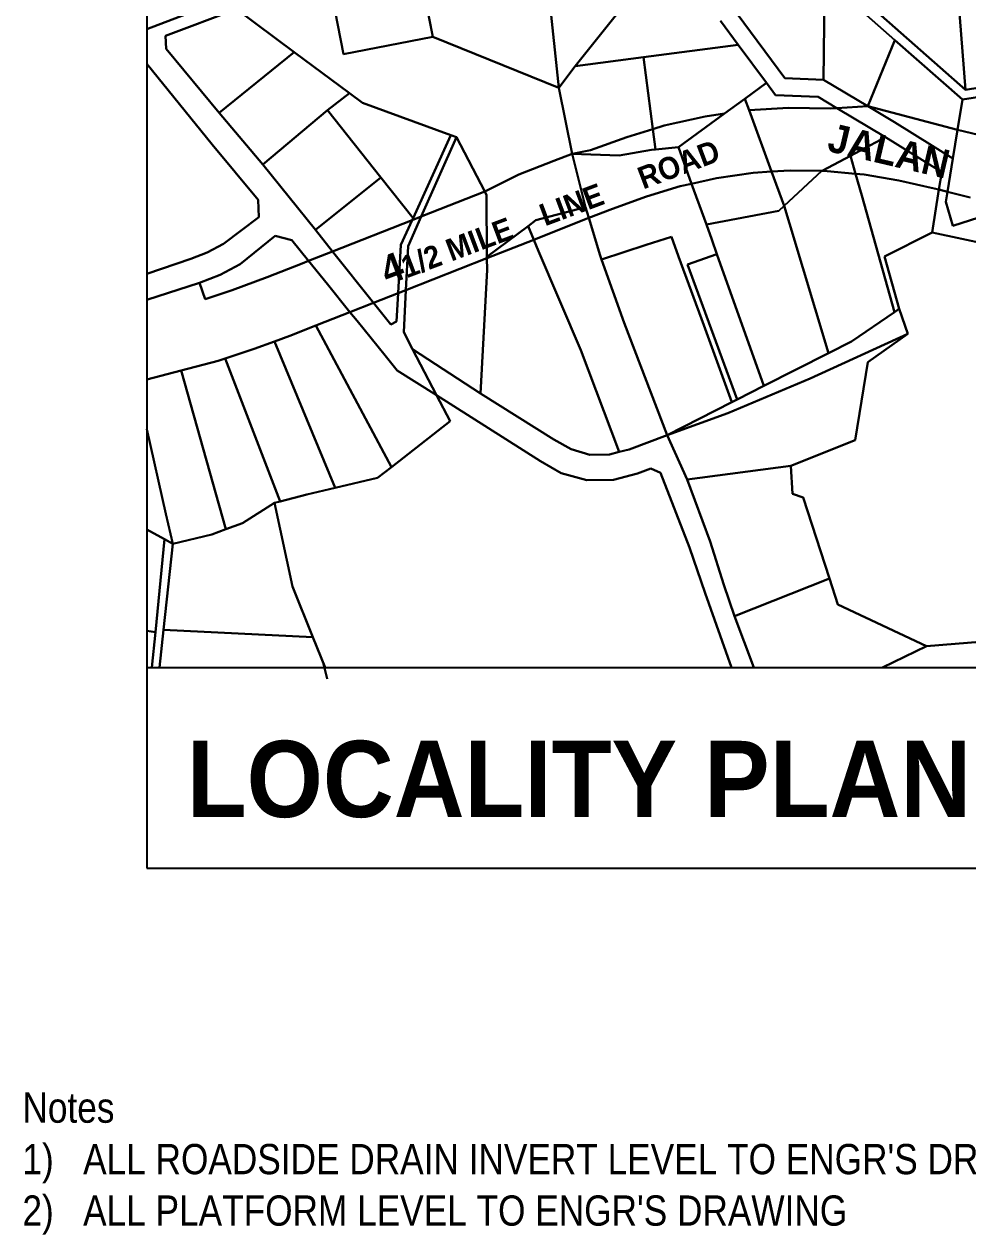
# Model space of a CAD drawing. Header units: inches. Extents: x 3562 to 70198, y -55726 to -1193.
# Drawn here: x 55220 to 62744, y -19645 to -9989 of the extents above; entities that cross this region are included whole.
import ezdxf

# ---------------------------------------------------------------- set-up
doc = ezdxf.new("R2010")
doc.units = ezdxf.units.IN
doc.header["$MEASUREMENT"] = 0
doc.layers.add('Locality Plan', color=7, linetype='Continuous')
doc.layers.add('Notes', color=7, linetype='Continuous')

# ---------------------------------------------------------------- blocks, each defined once
blk = doc.blocks.new('PD_912705')
at = {"layer": 'Locality Plan', "color": 7}
for p, q in [((59369.6, -9423.4), (59482.3, -10494.8)), ((59482.3, -10494.8), (59369.6, -9423.4)), ((58477.3, -10088.2), (58367.9, -9525.6)), ((58367.9, -9525.6), (58477.3, -10088.2)), ((62658.8, -9635.8), (62725.9, -10511.4)), ((62725.9, -10511.4), (62658.8, -9635.8)), ((57656.9, -9664.4), (57766.2, -10226.4)), ((57766.2, -10226.4), (57656.9, -9664.4)), ((59613.6, -10322.9), (60105.6, -9704.5)), ((60105.6, -9704.5), (59613.6, -10322.9)), ((61594.7, -10431), (61601.7, -9698.5)), ((61601.7, -9698.5), (61594.7, -10431)), ((56845, -9779.4), (56197.6, -10027.2)), ((56197.6, -10027.2), (56845, -9779.4)), ((56912.1, -9868.3), (56345.4, -10080.3)), ((56345.4, -10080.3), (56912.1, -9868.3)), ((56912.1, -9868.3), (57371.8, -10210.4)), ((57371.8, -10210.4), (56912.1, -9868.3)), ((60905.2, -9906), (61285.2, -10418.6)), ((61285.2, -10418.6), (60905.2, -9906)), ((61937.8, -9917.7), (62162.1, -10115.1)), ((62162.1, -10115.1), (61937.8, -9917.7)), ((62725.9, -10511.4), (62007.5, -9879.1)), ((62007.5, -9879.1), (62725.9, -10511.4)), ((60912.3, -10151.8), (60771.2, -9960.3)), ((60771.2, -9960.3), (60912.3, -10151.8)), ((56345.4, -10080.3), (56351.9, -10185.6)), ((56351.9, -10185.6), (56345.4, -10080.3)), ((57766.2, -10226.4), (58477.3, -10088.2)), ((58477.3, -10088.2), (57766.2, -10226.4)), ((59482.3, -10494.8), (58477.3, -10088.2)), ((58477.3, -10088.2), (59482.3, -10494.8)), ((61948.2, -10643.5), (62162.1, -10115.1)), ((62162.1, -10115.1), (61948.2, -10643.5)), ((62162.1, -10115.1), (62701.9, -10590)), ((62701.9, -10590), (62162.1, -10115.1)), ((56351.9, -10185.6), (56775.3, -10696.6)), ((56775.3, -10696.6), (56351.9, -10185.6)), ((56775.3, -10696.6), (57371.8, -10210.4)), ((57371.8, -10210.4), (56775.3, -10696.6)), ((57371.8, -10210.4), (57813.2, -10539)), ((57813.2, -10539), (57371.8, -10210.4)), ((60157.7, -10251.2), (60912.3, -10151.8)), ((60912.3, -10151.8), (60157.7, -10251.2)), ((61139.1, -10457.3), (60912.3, -10151.8)), ((60912.3, -10151.8), (61139.1, -10457.3)), ((56197.6, -10304.2), (56718.5, -10949.1)), ((56718.5, -10949.1), (56197.6, -10304.2)), ((59482.3, -10494.8), (59613.6, -10322.9)), ((59613.6, -10322.9), (59482.3, -10494.8)), ((60157.7, -10251.2), (59613.6, -10322.9)), ((59613.6, -10322.9), (60157.7, -10251.2)), ((60232.4, -10825.2), (60157.7, -10251.2)), ((60157.7, -10251.2), (60232.4, -10825.2)), ((61285.2, -10418.6), (61594.7, -10431)), ((61594.7, -10431), (61285.2, -10418.6)), ((63252.1, -10428.9), (62725.9, -10511.4)), ((62725.9, -10511.4), (63252.1, -10428.9)), ((59590.6, -11022.3), (59482.3, -10494.8)), ((59482.3, -10494.8), (59590.6, -11022.3)), ((60966.6, -10583.3), (61139.1, -10457.3)), ((61139.1, -10457.3), (60966.6, -10583.3)), ((61211.8, -10555.3), (61139.1, -10457.3)), ((61139.1, -10457.3), (61211.8, -10555.3)), ((61948.2, -10643.5), (61594.7, -10431)), ((61594.7, -10431), (61948.2, -10643.5)), ((57637.4, -10675.1), (57813.2, -10539)), ((57813.2, -10539), (57637.4, -10675.1)), ((57813.2, -10539), (57916.7, -10616.1)), ((57916.7, -10616.1), (57813.2, -10539)), ((57916.7, -10616.1), (58622.7, -10872.6)), ((58622.7, -10872.6), (57916.7, -10616.1)), ((60805.1, -10701.1), (60966.6, -10583.3)), ((60966.6, -10583.3), (60805.1, -10701.1)), ((61000.1, -10674.5), (60966.6, -10583.3)), ((60966.6, -10583.3), (61000.1, -10674.5)), ((61552.3, -10568.8), (61211.8, -10555.3)), ((61211.8, -10555.3), (61552.3, -10568.8)), ((61699.6, -10657.4), (61552.3, -10568.8)), ((61552.3, -10568.8), (61699.6, -10657.4)), ((62662.8, -10830.9), (62701.9, -10590)), ((62701.9, -10590), (62662.8, -10830.9)), ((62701.9, -10590), (62958.8, -10549.8)), ((62958.8, -10549.8), (62701.9, -10590)), ((56775.3, -10696.6), (57122, -11108.3)), ((57122, -11108.3), (56775.3, -10696.6)), ((57122, -11108.3), (57637.4, -10675.1)), ((57637.4, -10675.1), (57122, -11108.3)), ((57637.4, -10675.1), (58064, -11212.5)), ((58064, -11212.5), (57637.4, -10675.1)), ((60805.1, -10701.1), (60436.3, -10970.3)), ((60436.3, -10970.3), (60805.1, -10701.1)), ((60649.4, -10723.5), (60805.1, -10701.1)), ((60805.1, -10701.1), (60649.4, -10723.5)), ((61000.1, -10674.5), (61315.4, -10654.6)), ((61315.4, -10654.6), (61000.1, -10674.5)), ((61180.1, -11164.1), (61000.1, -10674.5)), ((61000.1, -10674.5), (61180.1, -11164.1)), ((61315.4, -10654.6), (61650.4, -10660.1)), ((61650.4, -10660.1), (61315.4, -10654.6)), ((61650.4, -10660.1), (61699.6, -10657.4)), ((61699.6, -10657.4), (61650.4, -10660.1)), ((61699.6, -10657.4), (61948.2, -10643.5)), ((61948.2, -10643.5), (61699.6, -10657.4)), ((62087.4, -10890.6), (61699.6, -10657.4)), ((61699.6, -10657.4), (62087.4, -10890.6)), ((61948.2, -10643.5), (62160.4, -10771.1)), ((61948.2, -10643.5), (62662.8, -10830.9)), ((62160.4, -10771.1), (61948.2, -10643.5)), ((62662.8, -10830.9), (61948.2, -10643.5)), ((60232.4, -10825.2), (60323.3, -10797.4)), ((60323.3, -10797.4), (60232.4, -10825.2)), ((60323.3, -10797.4), (60649.4, -10723.5)), ((60649.4, -10723.5), (60323.3, -10797.4)), ((62160.4, -10771.1), (62625.6, -11060.3)), ((62625.6, -11060.3), (62160.4, -10771.1)), ((58320.8, -11534.9), (58622.7, -10872.6)), ((58622.7, -10872.6), (58320.8, -11534.9)), ((58666, -10888.3), (58385.8, -11523.6)), ((58385.8, -11523.6), (58666, -10888.3)), ((58622.7, -10872.6), (58666, -10888.3)), ((58666, -10888.3), (58622.7, -10872.6)), ((58666, -10888.3), (58892.4, -11324)), ((58892.4, -11324), (58666, -10888.3)), ((59735.4, -10992.9), (60024.6, -10888.6)), ((60024.6, -10888.6), (59735.4, -10992.9)), ((60024.6, -10888.6), (60232.4, -10825.2)), ((60232.4, -10825.2), (60024.6, -10888.6)), ((60253.4, -10987.2), (60232.4, -10825.2)), ((60232.4, -10825.2), (60253.4, -10987.2)), ((61808.5, -11038), (62087.4, -10890.6)), ((62087.4, -10890.6), (61808.5, -11038)), ((62087.4, -10890.6), (62536.9, -11170)), ((62536.9, -11170), (62087.4, -10890.6)), ((62625.6, -11060.3), (62662.8, -10830.9)), ((62662.8, -10830.9), (62625.6, -11060.3)), ((62662.8, -10830.9), (62884.9, -10884.7)), ((62884.9, -10884.7), (62662.8, -10830.9)), ((56718.5, -10949.1), (57084.2, -11390.5)), ((57084.2, -11390.5), (56718.5, -10949.1)), ((59590.6, -11022.3), (59735.4, -10992.9)), ((59735.4, -10992.9), (59590.6, -11022.3)), ((59965.1, -11036.3), (60223, -10990)), ((60223, -10990), (59965.1, -11036.3)), ((60223, -10990), (60253.4, -10987.2)), ((60253.4, -10987.2), (60223, -10990)), ((60436.3, -10970.3), (60253.4, -10987.2)), ((60253.4, -10987.2), (60436.3, -10970.3)), ((60541.6, -11260.7), (60436.3, -10970.3)), ((60436.3, -10970.3), (60541.6, -11260.7)), ((59163, -11187.1), (59442.1, -11077.1)), ((59442.1, -11077.1), (59163, -11187.1)), ((59442.1, -11077.1), (59590.6, -11022.3)), ((59590.6, -11022.3), (59442.1, -11077.1)), ((59590.6, -11022.3), (59697, -11448.2)), ((59590.6, -11022.3), (59965.1, -11036.3)), ((59697, -11448.2), (59590.6, -11022.3)), ((59965.1, -11036.3), (59590.6, -11022.3)), ((61582.6, -11157.3), (61808.5, -11038)), ((61808.5, -11038), (61582.6, -11157.3)), ((61849.3, -11181.4), (61808.5, -11038)), ((61808.5, -11038), (61849.3, -11181.4)), ((62582.6, -11324.8), (62625.6, -11060.3)), ((62625.6, -11060.3), (62582.6, -11324.8)), ((57541.6, -11629.5), (57122, -11108.3)), ((57122, -11108.3), (57541.6, -11629.5)), ((58892.4, -11324), (59163, -11187.1)), ((59163, -11187.1), (58892.4, -11324)), ((60740.4, -11215.5), (61032.5, -11173.4)), ((61032.5, -11173.4), (60740.4, -11215.5)), ((61032.5, -11173.4), (61180.1, -11164.1)), ((61180.1, -11164.1), (61032.5, -11173.4)), ((61180.1, -11164.1), (61327.1, -11154.7)), ((61327.1, -11154.7), (61180.1, -11164.1)), ((61280.7, -11437.8), (61180.1, -11164.1)), ((61180.1, -11164.1), (61280.7, -11437.8)), ((61280.7, -11437.8), (61581, -11158.8)), ((61581, -11158.8), (61280.7, -11437.8)), ((61327.1, -11154.7), (61581, -11158.8)), ((61581, -11158.8), (61327.1, -11154.7)), ((61581, -11158.8), (61582.6, -11157.3)), ((61582.6, -11157.3), (61581, -11158.8)), ((61581, -11158.8), (61622.3, -11159.5)), ((61622.3, -11159.5), (61581, -11158.8)), ((61622.3, -11159.5), (61849.3, -11181.4)), ((61849.3, -11181.4), (61622.3, -11159.5)), ((61917, -11188), (61849.3, -11181.4)), ((61849.3, -11181.4), (61899.1, -11356.1)), ((61899.1, -11356.1), (61849.3, -11181.4)), ((61849.3, -11181.4), (61917, -11188)), ((62194.4, -11235.4), (61917, -11188)), ((61917, -11188), (62194.4, -11235.4)), ((62536.9, -11170), (62514.6, -11307.8)), ((62514.6, -11307.8), (62536.9, -11170)), ((57541.6, -11629.5), (58064, -11212.5)), ((58064, -11212.5), (57541.6, -11629.5)), ((58064, -11212.5), (58320.8, -11534.9)), ((58320.8, -11534.9), (58064, -11212.5)), ((60182.5, -11363.2), (60451.7, -11281)), ((60451.7, -11281), (60182.5, -11363.2)), ((60451.7, -11281), (60541.6, -11260.7)), ((60541.6, -11260.7), (60451.7, -11281)), ((60541.6, -11260.7), (60740.4, -11215.5)), ((60740.4, -11215.5), (60541.6, -11260.7)), ((60659.8, -11586.7), (60541.6, -11260.7)), ((60541.6, -11260.7), (60659.8, -11586.7)), ((62476.2, -11298.2), (62194.4, -11235.4)), ((62194.4, -11235.4), (62476.2, -11298.2)), ((62514.6, -11307.8), (62476.2, -11298.2)), ((62476.2, -11298.2), (62514.6, -11307.8)), ((57084.2, -11390.5), (57089.4, -11527.1)), ((57089.4, -11527.1), (57084.2, -11390.5)), ((58385.8, -11523.6), (58892.4, -11324)), ((58892.4, -11324), (58385.8, -11523.6)), ((58892.4, -11324), (58907.4, -11352.9)), ((58907.4, -11352.9), (58892.4, -11324)), ((58907.4, -11352.9), (58910, -11843.3)), ((58910, -11843.3), (58907.4, -11352.9)), ((59910.9, -11461.1), (60182.5, -11363.2)), ((60182.5, -11363.2), (59910.9, -11461.1)), ((61899.1, -11356.1), (62159.4, -12284.9)), ((62159.4, -12284.9), (61899.1, -11356.1)), ((62514.6, -11307.8), (62459.1, -11649.7)), ((62459.1, -11649.7), (62514.6, -11307.8)), ((62582.6, -11324.8), (62514.6, -11307.8)), ((62514.6, -11307.8), (62582.6, -11324.8)), ((62569.5, -11405.8), (62582.6, -11324.8)), ((62582.6, -11324.8), (62569.5, -11405.8)), ((62582.6, -11324.8), (62763, -11369.7)), ((62763, -11369.7), (62582.6, -11324.8)), ((59299.2, -11552.3), (59697, -11448.2)), ((59697, -11448.2), (59299.2, -11552.3)), ((59697, -11448.2), (59722.8, -11534.3)), ((59722.8, -11534.3), (59697, -11448.2)), ((59722.8, -11534.3), (59910.9, -11461.1)), ((59910.9, -11461.1), (59722.8, -11534.3)), ((60659.8, -11586.7), (61238.6, -11476.9)), ((61238.6, -11476.9), (60659.8, -11586.7)), ((61238.6, -11476.9), (61280.7, -11437.8)), ((61280.7, -11437.8), (61238.6, -11476.9)), ((61322.8, -11577.8), (61280.7, -11437.8)), ((61280.7, -11437.8), (61322.8, -11577.8)), ((62624.6, -11597.9), (62569.5, -11405.8)), ((62569.5, -11405.8), (62624.6, -11597.9)), ((62966.5, -11486.8), (62624.6, -11597.9)), ((62624.6, -11597.9), (62966.5, -11486.8)), ((57089.4, -11527.1), (56809.6, -11739.3)), ((56809.6, -11739.3), (57089.4, -11527.1)), ((58312.9, -11552.3), (57679.3, -11801.8)), ((57679.3, -11801.8), (58312.9, -11552.3)), ((58312.9, -11552.3), (58223.8, -11747.8)), ((58223.8, -11747.8), (58312.9, -11552.3)), ((58385.8, -11523.6), (58281.8, -11759.4)), ((58281.8, -11759.4), (58385.8, -11523.6)), ((58312.9, -11552.3), (58385.8, -11523.6)), ((58385.8, -11523.6), (58312.9, -11552.3)), ((58320.8, -11534.9), (58312.9, -11552.3)), ((58312.9, -11552.3), (58320.8, -11534.9)), ((59237.6, -11598.7), (59299.2, -11552.3)), ((59299.2, -11552.3), (59237.6, -11598.7)), ((59282.9, -11707.3), (59635.4, -11568.3)), ((59635.4, -11568.3), (59282.9, -11707.3)), ((59635.4, -11568.3), (59722.8, -11534.3)), ((59722.8, -11534.3), (59635.4, -11568.3)), ((59722.8, -11534.3), (59812.3, -11833.4)), ((59812.3, -11833.4), (59722.8, -11534.3)), ((60702.2, -11706.6), (60659.8, -11586.7)), ((60659.8, -11586.7), (60702.2, -11706.6)), ((61633.1, -12611.9), (61322.8, -11577.8)), ((61322.8, -11577.8), (61633.1, -12611.9)), ((56941.3, -11903.4), (57219.9, -11676.3)), ((57219.9, -11676.3), (56941.3, -11903.4)), ((57219.9, -11676.3), (57353.8, -11712.4)), ((57353.8, -11712.4), (57219.9, -11676.3)), ((57679.3, -11801.8), (57541.6, -11629.5)), ((57541.6, -11629.5), (57679.3, -11801.8)), ((58910, -11843.3), (59237.6, -11598.7)), ((59237.6, -11598.7), (58910, -11843.3)), ((59237.6, -11598.7), (59282.9, -11707.3)), ((59282.9, -11707.3), (59237.6, -11598.7)), ((62080.4, -11842.8), (62459.1, -11649.7)), ((62459.1, -11649.7), (62080.4, -11842.8)), ((62459.1, -11649.7), (63007, -11766.7)), ((63007, -11766.7), (62459.1, -11649.7)), ((56809.6, -11739.3), (56678.2, -11809.5)), ((56678.2, -11809.5), (56809.6, -11739.3)), ((57353.8, -11712.4), (57487.5, -11877.3)), ((57487.5, -11877.3), (57353.8, -11712.4)), ((58223.8, -11747.8), (58201.5, -12133.5)), ((58201.5, -12133.5), (58223.8, -11747.8)), ((58281.8, -11759.4), (58263.8, -12109)), ((58263.8, -12109), (58281.8, -11759.4)), ((58910.1, -11854.5), (59282.9, -11707.3)), ((59282.9, -11707.3), (58910.1, -11854.5)), ((59282.9, -11707.3), (59320.6, -11797.7)), ((59320.6, -11797.7), (59282.9, -11707.3)), ((59823.4, -11864.5), (60178.8, -11749.6)), ((60178.8, -11749.6), (59823.4, -11864.5)), ((60178.8, -11749.6), (60381.2, -11685.2)), ((60381.2, -11685.2), (60178.8, -11749.6)), ((60381.2, -11685.2), (60438.6, -11842.2)), ((60438.6, -11842.2), (60381.2, -11685.2)), ((60743.3, -11821.9), (60702.2, -11706.6)), ((60702.2, -11706.6), (60743.3, -11821.9)), ((56548.4, -11861.2), (56197.6, -11980.7)), ((56197.6, -11980.7), (56548.4, -11861.2)), ((56678.2, -11809.5), (56548.4, -11861.2)), ((56548.4, -11861.2), (56678.2, -11809.5)), ((57487.5, -11877.3), (57435.9, -11897.7)), ((57435.9, -11897.7), (57487.5, -11877.3)), ((57487.5, -11877.3), (57679.3, -11801.8)), ((57679.3, -11801.8), (57487.5, -11877.3)), ((57637.4, -12062.4), (57487.5, -11877.3)), ((57487.5, -11877.3), (57637.4, -12062.4)), ((57679.3, -11801.8), (58005.9, -12210.6)), ((58005.9, -12210.6), (57679.3, -11801.8)), ((58263.8, -12109), (58910.1, -11854.5)), ((58910.1, -11854.5), (58263.8, -12109)), ((58910.1, -11854.5), (58910, -11843.3)), ((58910, -11843.3), (58910.1, -11854.5)), ((58910.9, -11946.6), (58910.1, -11854.5)), ((58910.1, -11854.5), (58910.9, -11946.6)), ((59320.6, -11797.7), (59658.8, -12588.8)), ((59658.8, -12588.8), (59320.6, -11797.7)), ((59812.3, -11833.4), (59823.4, -11864.5)), ((59823.4, -11864.5), (59812.3, -11833.4)), ((59823.4, -11864.5), (60004.6, -12371.6)), ((60004.6, -12371.6), (59823.4, -11864.5)), ((60438.6, -11842.2), (60638.3, -12388.1)), ((60638.3, -12388.1), (60438.6, -11842.2)), ((60510.5, -11906.6), (60743.3, -11821.9)), ((60743.3, -11821.9), (60510.5, -11906.6)), ((61118.3, -12874.2), (60743.3, -11821.9)), ((60743.3, -11821.9), (61118.3, -12874.2)), ((62196.9, -12259.3), (62080.4, -11842.8)), ((62080.4, -11842.8), (62196.9, -12259.3)), ((56781, -11986.7), (56941.3, -11903.4)), ((56941.3, -11903.4), (56781, -11986.7)), ((57435.9, -11897.7), (57158.1, -12006.2)), ((57158.1, -12006.2), (57435.9, -11897.7)), ((58859.5, -12935.4), (58910.9, -11946.6)), ((58910.9, -11946.6), (58859.5, -12935.4)), ((60904.6, -12983), (60510.5, -11906.6)), ((60510.5, -11906.6), (60904.6, -12983)), ((56197.6, -12188), (56616.4, -12050.7)), ((56616.4, -12050.7), (56197.6, -12188)), ((56616.4, -12050.7), (56781, -11986.7)), ((56781, -11986.7), (56616.4, -12050.7)), ((56661.3, -12182.7), (56616.4, -12050.7)), ((56616.4, -12050.7), (56661.3, -12182.7)), ((57158.1, -12006.2), (56878.6, -12110)), ((56878.6, -12110), (57158.1, -12006.2)), ((57817.4, -12284.7), (57637.4, -12062.4)), ((57637.4, -12062.4), (57817.4, -12284.7)), ((56878.6, -12110), (56661.3, -12182.7)), ((56661.3, -12182.7), (56878.6, -12110)), ((58005.9, -12210.6), (58201.5, -12133.5)), ((58201.5, -12133.5), (58005.9, -12210.6)), ((58201.5, -12133.5), (58188.5, -12359.9)), ((58188.5, -12359.9), (58201.5, -12133.5)), ((58201.5, -12133.5), (58263.8, -12109)), ((58263.8, -12109), (58201.5, -12133.5)), ((58246.5, -12444.1), (58263.8, -12109)), ((58263.8, -12109), (58246.5, -12444.1)), ((58005.9, -12210.6), (57817.4, -12284.7)), ((57817.4, -12284.7), (58005.9, -12210.6)), ((58143.7, -12383.1), (58005.9, -12210.6)), ((58005.9, -12210.6), (58143.7, -12383.1)), ((62159.4, -12284.9), (62196.9, -12259.3)), ((62196.9, -12259.3), (62159.4, -12284.9)), ((62196.9, -12259.3), (62265.5, -12459.6)), ((62265.5, -12459.6), (62196.9, -12259.3)), ((57618.5, -12363.1), (57817.4, -12284.7)), ((57817.4, -12284.7), (57618.5, -12363.1)), ((57874.6, -12355.6), (57817.4, -12284.7)), ((57817.4, -12284.7), (57874.6, -12355.6)), ((58098.2, -12631.8), (57874.6, -12355.6)), ((57874.6, -12355.6), (58098.2, -12631.8)), ((58188.5, -12359.9), (58143.7, -12383.1)), ((58143.7, -12383.1), (58188.5, -12359.9)), ((61816, -12518.7), (62159.4, -12284.9)), ((62159.4, -12284.9), (61816, -12518.7)), ((57336.8, -12473.1), (57544, -12392.2)), ((57544, -12392.2), (57336.8, -12473.1)), ((57544, -12392.2), (57618.5, -12363.1)), ((57618.5, -12363.1), (57544, -12392.2)), ((57544, -12392.2), (58147.4, -13520.8)), ((58147.4, -13520.8), (57544, -12392.2)), ((58316.1, -12579.6), (58246.5, -12444.1)), ((58246.5, -12444.1), (58316.1, -12579.6)), ((60004.6, -12371.6), (60346.7, -13267)), ((60346.7, -13267), (60004.6, -12371.6)), ((60638.3, -12388.1), (60863.5, -13004)), ((60863.5, -13004), (60638.3, -12388.1)), ((57053.3, -12578.5), (57214.9, -12518.4)), ((57214.9, -12518.4), (57053.3, -12578.5)), ((57214.9, -12518.4), (57336.8, -12473.1)), ((57336.8, -12473.1), (57214.9, -12518.4)), ((57214.9, -12518.4), (57699.4, -13687.3)), ((57699.4, -13687.3), (57214.9, -12518.4)), ((62265.5, -12459.6), (61488.3, -12815.9)), ((61488.3, -12815.9), (62265.5, -12459.6)), ((61633.1, -12611.9), (61816, -12518.7)), ((61816, -12518.7), (61633.1, -12611.9)), ((61947.8, -12684.5), (62265.5, -12459.6)), ((62265.5, -12459.6), (61947.8, -12684.5)), ((56822, -12655.7), (57053.3, -12578.5)), ((57053.3, -12578.5), (56822, -12655.7)), ((58194.4, -12750.6), (58098.2, -12631.8)), ((58098.2, -12631.8), (58194.4, -12750.6)), ((58859.5, -12935.4), (58316.1, -12579.6)), ((58316.1, -12579.6), (58508.1, -12948.8)), ((58316.1, -12579.6), (58859.5, -12935.4)), ((58508.1, -12948.8), (58316.1, -12579.6)), ((59658.8, -12588.8), (59964.2, -13399.3)), ((59964.2, -13399.3), (59658.8, -12588.8)), ((61118.3, -12874.2), (61633.1, -12611.9)), ((61633.1, -12611.9), (61118.3, -12874.2)), ((56471, -12751.2), (56766.4, -12674.3)), ((56766.4, -12674.3), (56471, -12751.2)), ((56766.4, -12674.3), (56822, -12655.7)), ((56822, -12655.7), (56766.4, -12674.3)), ((56822, -12655.7), (57260.4, -13796)), ((57260.4, -13796), (56822, -12655.7)), ((61846.3, -13307.7), (61947.8, -12684.5)), ((61947.8, -12684.5), (61846.3, -13307.7)), ((56197.6, -12822.4), (56471, -12751.2)), ((56471, -12751.2), (56197.6, -12822.4)), ((56471, -12751.2), (56774.4, -13828)), ((56774.4, -13828), (56471, -12751.2)), ((58508.1, -12948.8), (58194.4, -12750.6)), ((58194.4, -12750.6), (58508.1, -12948.8)), ((61488.3, -12815.9), (60830.4, -13090.5)), ((60830.4, -13090.5), (61488.3, -12815.9)), ((59442, -13300), (58859.5, -12935.4)), ((58859.5, -12935.4), (59442, -13300)), ((60904.6, -12983), (61118.3, -12874.2)), ((61118.3, -12874.2), (60904.6, -12983)), ((58615.2, -13153.8), (58508.1, -12948.8)), ((58508.1, -12948.8), (59337.3, -13472.9)), ((58508.1, -12948.8), (58615.2, -13153.8)), ((59337.3, -13472.9), (58508.1, -12948.8)), ((60346.7, -13267), (60863.5, -13004)), ((60863.5, -13004), (60346.7, -13267)), ((60863.5, -13004), (60904.6, -12983)), ((60904.6, -12983), (60863.5, -13004)), ((60830.4, -13090.5), (60346.7, -13267)), ((60346.7, -13267), (60830.4, -13090.5)), ((56197.6, -13218.5), (56349.8, -13893.8)), ((56349.8, -13893.8), (56197.6, -13218.5)), ((58147.4, -13520.8), (58615.2, -13153.8)), ((58615.2, -13153.8), (58147.4, -13520.8)), ((59581.9, -13378.2), (59442, -13300)), ((59442, -13300), (59581.9, -13378.2)), ((60346.7, -13267), (60043.8, -13380.4)), ((60043.8, -13380.4), (60346.7, -13267)), ((60507, -13621.4), (60346.7, -13267)), ((60346.7, -13267), (60507, -13621.4)), ((61332.7, -13510.1), (61846.3, -13307.7)), ((61846.3, -13307.7), (61332.7, -13510.1)), ((59731.4, -13424), (59581.9, -13378.2)), ((59581.9, -13378.2), (59731.4, -13424)), ((59887.5, -13420.8), (59731.4, -13424)), ((59731.4, -13424), (59887.5, -13420.8)), ((59964.2, -13399.3), (59887.5, -13420.8)), ((59887.5, -13420.8), (59964.2, -13399.3)), ((60043.8, -13380.4), (59964.2, -13399.3)), ((59964.2, -13399.3), (60043.8, -13380.4)), ((59337.3, -13472.9), (59501.4, -13571.1)), ((59501.4, -13571.1), (59337.3, -13472.9)), ((60507, -13621.4), (61332.7, -13510.1)), ((61332.7, -13510.1), (60507, -13621.4)), ((61345.9, -13735.7), (61332.7, -13510.1)), ((61332.7, -13510.1), (61345.9, -13735.7)), ((57699.4, -13687.3), (58038.2, -13606.5)), ((58038.2, -13606.5), (57699.4, -13687.3)), ((58038.2, -13606.5), (58147.4, -13520.8)), ((58147.4, -13520.8), (58038.2, -13606.5)), ((59501.4, -13571.1), (59707.5, -13626)), ((59707.5, -13626), (59501.4, -13571.1)), ((59919.6, -13623.8), (60111.2, -13572.3)), ((60111.2, -13572.3), (59919.6, -13623.8)), ((60111.2, -13572.3), (60215.9, -13533.1)), ((60215.9, -13533.1), (60111.2, -13572.3)), ((60215.9, -13533.1), (60294.4, -13567.1)), ((60294.4, -13567.1), (60215.9, -13533.1)), ((60294.4, -13567.1), (60524, -14162.7)), ((60524, -14162.7), (60294.4, -13567.1)), ((57474.4, -13741), (57699.4, -13687.3)), ((57699.4, -13687.3), (57474.4, -13741)), ((59707.5, -13626), (59919.6, -13623.8)), ((59919.6, -13623.8), (59707.5, -13626)), ((60689.4, -14115.5), (60507, -13621.4)), ((60507, -13621.4), (60689.4, -14115.5)), ((56959.2, -13969.3), (57215.4, -13807.5)), ((57215.4, -13807.5), (56959.2, -13969.3)), ((57215.4, -13807.5), (57260.4, -13796)), ((57260.4, -13796), (57215.4, -13807.5)), ((57358.9, -14475), (57215.4, -13807.5)), ((57215.4, -13807.5), (57358.9, -14475)), ((57260.4, -13796), (57474.4, -13741)), ((57474.4, -13741), (57260.4, -13796)), ((61431.6, -13764.6), (61345.9, -13735.7)), ((61345.9, -13735.7), (61431.6, -13764.6)), ((61641.2, -14408.8), (61431.6, -13764.6)), ((61431.6, -13764.6), (61641.2, -14408.8)), ((56349.8, -13893.8), (56404, -14134.2)), ((56404, -14134.2), (56349.8, -13893.8)), ((56774.4, -13828), (56827.8, -14017.7)), ((56827.8, -14017.7), (56774.4, -13828)), ((56827.8, -14017.7), (56959.2, -13969.3)), ((56959.2, -13969.3), (56827.8, -14017.7)), ((56337.1, -14096.8), (56197.6, -14018.7)), ((56197.6, -14018.7), (56337.1, -14096.8)), ((56337.4, -14096.9), (56267.2, -14838.7)), ((56267.2, -14838.7), (56337.4, -14096.9)), ((56404, -14134.2), (56337.4, -14096.9)), ((56337.4, -14096.9), (56404, -14134.2)), ((56404, -14134.2), (56716, -14058.8)), ((56716, -14058.8), (56404, -14134.2)), ((56716, -14058.8), (56827.8, -14017.7)), ((56827.8, -14017.7), (56716, -14058.8)), ((56330, -14819.1), (56404, -14134.2)), ((56404, -14134.2), (56330, -14819.1)), ((60524, -14162.7), (60649.7, -14526.3)), ((60649.7, -14526.3), (60524, -14162.7)), ((60799.6, -14460.1), (60689.4, -14115.5)), ((60689.4, -14115.5), (60799.6, -14460.1)), ((57522, -14877.4), (57358.9, -14475)), ((57358.9, -14475), (57522, -14877.4)), ((60883.4, -14709.8), (60799.6, -14460.1)), ((60799.6, -14460.1), (60883.4, -14709.8)), ((60883.4, -14709.8), (61641.2, -14408.8)), ((61641.2, -14408.8), (60883.4, -14709.8)), ((61709.4, -14618.6), (61641.2, -14408.8)), ((61641.2, -14408.8), (61709.4, -14618.6)), ((60649.7, -14526.3), (60860.9, -15120)), ((60860.9, -15120), (60649.7, -14526.3)), ((62416, -14950.3), (61709.4, -14618.6)), ((61709.4, -14618.6), (62416, -14950.3)), ((61038.1, -15120), (60883.4, -14709.8)), ((60883.4, -14709.8), (61038.1, -15120)), ((56197.6, -14828.8), (56267.2, -14838.7)), ((56267.2, -14838.7), (56197.6, -14828.8)), ((56267.2, -14838.7), (56236.5, -15120)), ((56236.5, -15120), (56267.2, -14838.7)), ((56297.4, -15120), (56330, -14819.1)), ((56330, -14819.1), (56297.4, -15120)), ((56330, -14819.1), (57522, -14877.4)), ((57522, -14877.4), (56330, -14819.1)), ((57522, -14877.4), (57620.3, -15120)), ((57620.3, -15120), (57522, -14877.4)), ((62063.8, -15120), (62416, -14950.3)), ((62416, -14950.3), (62063.8, -15120)), ((63009, -14900.1), (62416, -14950.3)), ((62416, -14950.3), (63009, -14900.1)), ((57603.9, -15079.6), (57636.3, -15209.2)), ((57636.3, -15209.2), (57603.9, -15079.6))]:
    blk.add_line(p, q, dxfattribs=at)
blk = doc.blocks.new('PD_912707')
at = {"layer": 'Locality Plan', "color": 7, "attachment_point": 1, "rotation": 20.58999}
for s, insert, char_height, width in [('\\pxsm0.83;\\fHelvetica|b1|i0|c0|p177.4913;\\W0.92; 1/2 MILE    LINE     ROAD', (58147.7, -11872.3), 177.491, 2963.333), ('\\pxsm0.83;\\fHelvetica|b1|i0|c0|p228.2031;\\W0.92;4', (58036, -11856.6), 228.203, 705.556)]:
    blk.add_mtext(s, dxfattribs=dict(at, insert=insert, char_height=char_height, width=width))

msp = doc.modelspace()

# ---------------------------------------------------------------- linework, layer by layer
at = {"layer": 'Locality Plan', "color": 7}
for p, q in [((56197.6, -1821.3), (56197.6, -16720)), ((56197.6, -15120), (70197.6, -15120)), ((56197.6, -16720), (70197.6, -16720))]:
    msp.add_line(p, q, dxfattribs=at)

# ---------------------------------------------------------------- block references
at = {"layer": 'Locality Plan'}
for name in ['PD_912705', 'PD_912707']:
    msp.add_blockref(name, (0, 0), dxfattribs=at)

# ---------------------------------------------------------------- texts
at = {"layer": 'Locality Plan', "color": 7, "insert": (61666.6, -10776), "char_height": 228.203, "width": 1058.333, "attachment_point": 1, "rotation": 346.80317}
msp.add_mtext('\\pxsm0.83;\\fHelvetica|b1|i0|c0|p228.2031;\\W0.92;JALAN', dxfattribs=at)
at = {"layer": 'Locality Plan', "color": 7, "insert": (56515.6, -15704.8), "char_height": 608.542, "width": 6773.333, "attachment_point": 1}
msp.add_mtext('\\pxsm0.83;\\fHelvetica|b1|i0|c0|p608.5417;\\W0.92;LOCALITY PLAN', dxfattribs=at)
at = {"layer": 'Notes', "color": 7, "insert": (55205.4, -18510.1), "char_height": 241.432, "width": 9595.556, "attachment_point": 1}
msp.add_mtext("\\pxsm1.02;\\fGeneva|b0|i0|c0|p241.4323;\\W0.87;Notes\\P1)   ALL ROADSIDE DRAIN INVERT LEVEL TO ENGR'S DRAWING\\P2)   ALL PLATFORM LEVEL TO ENGR'S DRAWING", dxfattribs=at)

doc.saveas('drawing.dxf')
